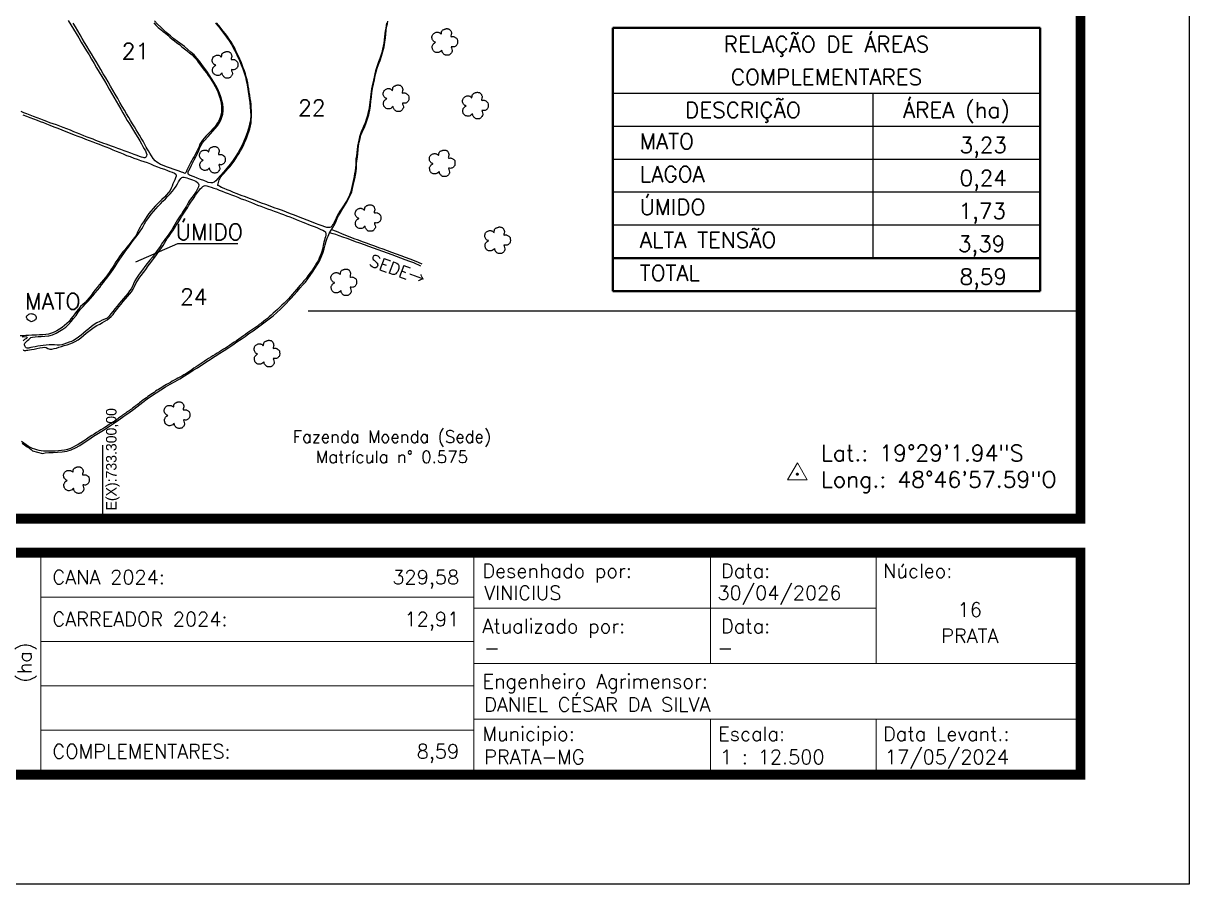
# Model space of a CAD drawing. Header units: metres. Extents: x 731436 to 734980, y 7842414 to 7847426.
# Drawn here: x 733177 to 734980, y 7842414 to 7843744 of the extents above; entities that cross this region are included whole.
import ezdxf
from ezdxf.enums import TextEntityAlignment as Align

# ---------------------------------------------------------------- set-up
doc = ezdxf.new("R2010")
doc.units = ezdxf.units.M
doc.header["$LTSCALE"] = 0.6
doc.linetypes.add('CONTINUO', pattern=[0])
doc.linetypes.add('LIN0', pattern=[0])
for name, color, linetype in [('0114001293', 1, 'Continuous'), ('0114001293020', 5, 'Continuous'), ('0114001293021', 5, 'Continuous'), ('0114001293022', 5, 'Continuous'), ('0114001293023', 5, 'Continuous'), ('0114001293024', 5, 'Continuous'), ('ESTRADA', 1, 'Continuous'), ('MALHA', 8, 'Continuous'), ('MARGEM', 5, 'Continuous'), ('MATO', 94, 'LIN0'), ('QUADRO_DE_AREAS_COMPLEMENTARES', 7, 'Continuous'), ('RESERVA', 3, 'Continuous'), ('TEXTO', 7, 'Continuous'), ('UMIDO', 1, 'Continuous')]:
    doc.layers.add(name, color=color, linetype=linetype)
doc.styles.add('Simplex', font='simplex.shx')

# ---------------------------------------------------------------- blocks, each defined once
blk = doc.blocks.new('MATO')
at = {"layer": 'MATO', "linetype": 'CONTINUO'}
blk.add_lwpolyline([(733467.1, 7843526.2), (733466.3, 7843525.5), (733465.5, 7843524.7), (733464.5, 7843524), (733463.4, 7843523.7), (733462.3, 7843523.6), (733461.3, 7843523.6), (733460.4, 7843523.8), (733459.6, 7843524.1), (733458.9, 7843524.5), (733458.3, 7843525), (733457.8, 7843525.6), (733457.3, 7843526.1), (733457, 7843526.7), (733456.8, 7843527.3), (733456.6, 7843528), (733456.5, 7843528.9), (733456.4, 7843529.8), (733456.4, 7843530.7), (733456.7, 7843531.4), (733457, 7843532), (733457.3, 7843532.5), (733457.6, 7843532.9), (733457.9, 7843533.3), (733458.3, 7843533.7), (733459, 7843534.2), (733459.7, 7843534.6), (733460.1, 7843535), (733459.9, 7843535.1), (733459.5, 7843535.3), (733458.9, 7843535.4), (733458.6, 7843535.6), (733458.2, 7843535.9), (733457.8, 7843536.3), (733457.3, 7843537), (733456.8, 7843537.7), (733456.4, 7843538.5), (733456.2, 7843539.4), (733456.1, 7843540.2), (733456.1, 7843541.1), (733456.4, 7843542.1), (733456.7, 7843543), (733457.1, 7843543.8), (733457.4, 7843544.2), (733457.8, 7843544.5), (733458.2, 7843544.8), (733458.8, 7843545.2), (733459.4, 7843545.6), (733460.1, 7843545.9), (733460.8, 7843546.1), (733461.4, 7843546.2), (733462.1, 7843546.2), (733462.7, 7843546.2), (733463.2, 7843546.1), (733463.7, 7843546), (733464.1, 7843545.8), (733464.6, 7843545.7), (733465, 7843545.4), (733465.5, 7843544.8), (733465.9, 7843544.4), (733466.4, 7843544.2), (733466.6, 7843544.8), (733466.7, 7843545.6), (733466.8, 7843546.5), (733466.9, 7843546.9), (733467, 7843547.2), (733467.1, 7843547.5), (733467.4, 7843547.9), (733467.8, 7843548.4), (733468.2, 7843548.8), (733468.6, 7843549), (733469.2, 7843549.2), (733469.7, 7843549.4), (733470.2, 7843549.6), (733470.7, 7843549.8), (733471.2, 7843550), (733471.8, 7843550.1), (733472.3, 7843550.2), (733472.9, 7843550.2), (733473.5, 7843550.1), (733474, 7843550.1), (733474.5, 7843549.9), (733475, 7843549.8), (733475.4, 7843549.5), (733475.8, 7843549.3), (733476.2, 7843549), (733476.5, 7843548.6), (733476.8, 7843548.2), (733477.1, 7843547.7), (733477.4, 7843547.1), (733477.6, 7843546.5), (733477.8, 7843546), (733477.9, 7843545.4), (733478, 7843544.7), (733477.6, 7843543.5), (733477.3, 7843542.3), (733477.2, 7843541.4), (733477.8, 7843541.2), (733478.6, 7843541.3), (733479.5, 7843541.4), (733480.2, 7843541.3), (733480.8, 7843541.2), (733481.4, 7843540.9), (733482.1, 7843540.5), (733482.7, 7843540), (733483.3, 7843539.5), (733483.7, 7843539.3), (733484, 7843538.9), (733484.3, 7843538.4), (733484.5, 7843536.9), (733484.6, 7843535.3), (733484.5, 7843533.8), (733484.3, 7843532.9), (733483.9, 7843532.3), (733483.4, 7843531.7), (733483, 7843531.2), (733482.5, 7843530.8), (733481.9, 7843530.4), (733481.2, 7843530.1), (733480.4, 7843529.9), (733479.6, 7843529.8), (733478.7, 7843530), (733478, 7843530.1), (733477.5, 7843529.9), (733477.8, 7843528.7), (733478.2, 7843527.2), (733478.6, 7843525.7), (733478.6, 7843524.9), (733478.4, 7843524.3), (733478.1, 7843523.9), (733477.8, 7843523.2), (733477.3, 7843522.7), (733476.9, 7843522.1), (733476.5, 7843521.7), (733476, 7843521.3), (733475.5, 7843521), (733474.9, 7843520.8), (733474.3, 7843520.7), (733473.6, 7843520.6), (733472.9, 7843520.6), (733472.3, 7843520.6), (733471.7, 7843520.7), (733471.2, 7843520.7), (733470.7, 7843520.9), (733470.3, 7843521.1), (733469.7, 7843521.6), (733469.1, 7843522.1), (733468.6, 7843522.7), (733468.2, 7843523.2), (733467.8, 7843523.6), (733467.5, 7843524.2), (733467.4, 7843525), (733467.3, 7843525.7), (733467.2, 7843526.4)], dxfattribs=at)

msp = doc.modelspace()

# ---------------------------------------------------------------- linework, layer by layer
at = {"layer": '0114001293'}
for points in [[(733474.1, 7843744.4), (733478.4, 7843739.4), (733486.9, 7843728.5), (733491.2, 7843723), (733495.1, 7843717.4), (733498.7, 7843711.5), (733502, 7843705.5), (733505.2, 7843699.4), (733508.2, 7843693.2), (733511.1, 7843686.8), (733513.7, 7843680.3), (733516.1, 7843673.9), (733518.4, 7843667.7), (733520.1, 7843661.4), (733521.5, 7843655.2), (733523, 7843649), (733524.1, 7843642.4), (733526, 7843628.7), (733526.9, 7843621.9), (733527.5, 7843615.2), (733528.1, 7843608.4), (733528.4, 7843601.7), (733527.9, 7843595.1), (733526.7, 7843588.4), (733525, 7843581.6), (733522.9, 7843575), (733520.5, 7843568.4), (733517.9, 7843562), (733515.1, 7843556.1), (733512.3, 7843550.4), (733509.1, 7843544.8), (733505.4, 7843538.7), (733501.3, 7843532.7), (733496.7, 7843526.5), (733491.6, 7843520.4), (733486.6, 7843514.5), (733481.8, 7843509.2), (733477.7, 7843504.4), (733474.4, 7843500.9), (733471.7, 7843498.8), (733469.4, 7843497.9), (733467.9, 7843497.9), (733466.6, 7843497.7), (733462.7, 7843498.4), (733460.6, 7843499.3), (733455.9, 7843501.1), (733450.6, 7843503.1), (733445.4, 7843505.1), (733441.1, 7843506.8), (733433.9, 7843509.4), (733432.4, 7843510.7), (733431.7, 7843511.8), (733431.5, 7843513.1), (733431.8, 7843514.6), (733432.9, 7843516.7), (733435.5, 7843521.4), (733437, 7843524.8), (733439, 7843528.9), (733441.1, 7843533.3), (733443.6, 7843537.9), (733446.2, 7843542.9), (733448.3, 7843547.8), (733450, 7843552.1), (733451.8, 7843555.9), (733453.8, 7843559.4), (733456.2, 7843562.6), (733462.7, 7843569.6), (733470.1, 7843577.5), (733473.6, 7843581.6), (733477, 7843585.8), (733479.7, 7843590.1), (733482.1, 7843594.6), (733484, 7843599.2), (733485.4, 7843604), (733485.9, 7843609.1), (733485.8, 7843614.4), (733485.1, 7843619.6), (733483.8, 7843625.1), (733482.2, 7843630.8), (733480.2, 7843636.5), (733477.7, 7843642.3), (733474.7, 7843648), (733471.5, 7843653.5), (733468, 7843659.1), (733464.4, 7843664.7), (733460.6, 7843670.3), (733452.7, 7843680.7), (733449.1, 7843685.7), (733445.2, 7843690.7), (733440.8, 7843695.5), (733436, 7843699.9), (733431, 7843704.1), (733425.9, 7843708.3), (733415.2, 7843716.5), (733409.6, 7843720.6), (733404.4, 7843724.8), (733399.1, 7843729.2), (733394.1, 7843733.8), (733389.2, 7843738.5), (733384.5, 7843743.2), (733379.8, 7843748.1)], [(733174.8, 7843095.3), (733178.8, 7843092.5), (733182.8, 7843089.6), (733186.2, 7843087.3), (733189.1, 7843085.3), (733191, 7843083.5), (733206.3, 7843079.4), (733210.8, 7843080.1), (733216.3, 7843080.5), (733222.8, 7843080.7), (733229.8, 7843081), (733237, 7843081.7), (733244, 7843082.9), (733250.8, 7843085.1), (733257.4, 7843088), (733264.1, 7843091.7), (733270.9, 7843096.2), (733278.2, 7843100.8), (733285.4, 7843105.8), (733292.9, 7843110.7), (733300.6, 7843115.5), (733308.3, 7843120.5), (733316.4, 7843125.6), (733324.4, 7843131.1), (733332.2, 7843136.7), (733340.2, 7843142.3), (733347.5, 7843147.9), (733361.5, 7843158.5), (733368.2, 7843163.5), (733375, 7843168.4), (733382.1, 7843173), (733389.2, 7843177.8), (733396.5, 7843182.3), (733403.8, 7843186.5), (733411.4, 7843190.5), (733418.9, 7843194.7), (733426.1, 7843199.1), (733432.9, 7843203.6), (733439.6, 7843207.9), (733446.1, 7843211.9), (733452.6, 7843216.2), (733473.3, 7843229.7), (733480.5, 7843234.1), (733487.5, 7843238.5), (733494.4, 7843242.9), (733500.8, 7843247.3), (733507.1, 7843251.6), (733513.4, 7843256), (733519.6, 7843260.3), (733525.7, 7843264.8), (733532, 7843269.1), (733538.3, 7843273.5), (733544.5, 7843278), (733550.7, 7843282.6), (733556.8, 7843287.5), (733563, 7843292.3), (733568.9, 7843297.3), (733574.5, 7843302.5), (733580, 7843307.9), (733590.7, 7843318.9), (733595.6, 7843324.4), (733600.2, 7843329.8), (733604.6, 7843334.9), (733609, 7843339.8), (733612.9, 7843344.3), (733616.7, 7843349.1), (733620.4, 7843354.3), (733624.2, 7843359.8), (733627.8, 7843365.3), (733631.3, 7843371), (733634.7, 7843376.7), (733637.5, 7843382.9), (733640, 7843389.1), (733642.1, 7843395.5), (733643.5, 7843401.9), (733644.9, 7843407.5), (733646.4, 7843411.9), (733648.3, 7843415.3), (733650.1, 7843420.5), (733657.8, 7843433), (733660.3, 7843438.2), (733662.1, 7843442.4), (733664.2, 7843446.5), (733666.6, 7843450.8), (733669.1, 7843455.3), (733671.9, 7843459.8), (733677.6, 7843469), (733680.2, 7843473.9), (733682.7, 7843479), (733684.7, 7843484), (733686, 7843488.9), (733687, 7843493.6), (733689.2, 7843504), (733690.6, 7843509.7), (733691.6, 7843515.4), (733692.1, 7843521.1), (733692.2, 7843526.6), (733692.7, 7843531.9), (733693.5, 7843537.4), (733694.1, 7843543.1), (733694.6, 7843548.9), (733695.2, 7843554.7), (733696.2, 7843560.6), (733697.5, 7843566.2), (733698.9, 7843571.5), (733700.5, 7843576.1), (733702.6, 7843580.3), (733704.7, 7843585), (733706.9, 7843590.4), (733709, 7843596.5), (733710.8, 7843603.1), (733712.4, 7843609.9), (733713.7, 7843617), (733714.4, 7843623.8), (733715, 7843630.5), (733715.9, 7843637), (733716.9, 7843643.6), (733718.4, 7843650.2), (733719.8, 7843656.9), (733721.1, 7843663.5), (733722.4, 7843669.3), (733723.9, 7843674.8), (733725.9, 7843680.5), (733728.4, 7843686.8), (733730.8, 7843693.7), (733732.9, 7843701), (733734.6, 7843708.2), (733735.8, 7843715), (733736.8, 7843721.5), (733737.5, 7843727.6), (733737.9, 7843733.1), (733738.6, 7843738.5), (733739.7, 7843743.4), (733740.3, 7843747.6)]]:
    msp.add_lwpolyline(points, dxfattribs=at)
at = {"layer": '0114001293020', "elevation": 663.2}
msp.add_lwpolyline([(733246.3, 7843748.9), (733250.4, 7843742.2), (733254.5, 7843735.4), (733258.5, 7843728.6), (733262.4, 7843721.8), (733266.5, 7843715.2), (733270.4, 7843708.6), (733274.4, 7843702), (733278.4, 7843695.5), (733282.2, 7843688.8), (733286.2, 7843682.1), (733290.2, 7843675.3), (733294.3, 7843668.6), (733298.2, 7843662), (733302.1, 7843655.4), (733305.8, 7843649), (733309.5, 7843642.6), (733313.1, 7843636.2), (733316.9, 7843630), (733320.5, 7843623.9), (733324, 7843617.8), (733327.5, 7843611.7), (733330.8, 7843605.7), (733334.1, 7843599.9), (733337.6, 7843594.3), (733340.9, 7843588.8), (733344, 7843583.6), (733347.1, 7843578.6), (733350.4, 7843573.4), (733353.8, 7843567.9), (733357, 7843562.5), (733359.7, 7843557.8), (733361.8, 7843553.9), (733363.7, 7843550.4), (733365.6, 7843547), (733366.9, 7843543.9), (733367.6, 7843541.3), (733367.5, 7843539.4), (733366.7, 7843537.9), (733365.7, 7843537), (733364.6, 7843536.5), (733363.6, 7843536.5), (733361.9, 7843536.9), (733359.8, 7843537.5), (733356.6, 7843538.5), (733352.7, 7843540), (733348, 7843541.6), (733342.8, 7843543.5), (733337.6, 7843545.4), (733332.6, 7843547.4), (733327.7, 7843549.3), (733322.8, 7843551), (733318, 7843552.7), (733313.4, 7843554.4), (733309, 7843556), (733305.1, 7843557.4), (733301.5, 7843558.7), (733297.4, 7843560.1), (733293.3, 7843561.8), (733289, 7843563.4), (733284.6, 7843565.1), (733280.1, 7843566.7), (733275.4, 7843568.4), (733270.5, 7843570.4), (733265.6, 7843572.3), (733260.4, 7843574.5), (733255, 7843576.7), (733249.6, 7843578.9), (733244, 7843581.1), (733238.6, 7843583.3), (733233.2, 7843585.3), (733228, 7843587.2), (733223, 7843588.9), (733218, 7843590.7), (733213.4, 7843592.5), (733208.9, 7843594.2), (733203.8, 7843596.3), (733198.2, 7843598.4), (733192.6, 7843600.4), (733187.3, 7843602.4), (733182.5, 7843604.4), (733177.8, 7843606.2), (733173.4, 7843608)], dxfattribs=at)
at = {"layer": '0114001293021', "elevation": 660.5}
msp.add_lwpolyline([(733378.4, 7843745.3), (733381.7, 7843741.6), (733385.4, 7843738.1), (733389.2, 7843734.8), (733392.9, 7843731.8), (733396.8, 7843728.9), (733400.3, 7843726), (733403.5, 7843723), (733407, 7843720.1), (733410.5, 7843717.2), (733414.2, 7843714.2), (733418.2, 7843711.4), (733422.1, 7843708.2), (733426.1, 7843705.1), (733430.1, 7843702), (733434, 7843698.8), (733437.7, 7843695.6), (733441.1, 7843692.1), (733444.4, 7843688.4), (733447.4, 7843684.4), (733450.4, 7843680.3), (733453.6, 7843676), (733456.7, 7843671.8), (733459.8, 7843667.8), (733462.7, 7843663.6), (733465.6, 7843659.4), (733468.4, 7843655.2), (733470.9, 7843651.1), (733473.3, 7843646.9), (733475.5, 7843642.6), (733477.5, 7843638.3), (733479.3, 7843633.8), (733480.7, 7843629.4), (733481.9, 7843625.1), (733482.7, 7843620.8), (733483.3, 7843616.4), (733483.4, 7843612.3), (733483.4, 7843608.1), (733482.8, 7843604.1), (733481.8, 7843600.1), (733480.4, 7843596.3), (733478.5, 7843592.5), (733476.2, 7843588.7), (733473.3, 7843585), (733470.1, 7843581.3), (733466.7, 7843577.6), (733463.1, 7843574), (733459.6, 7843570.2), (733456.6, 7843566.8), (733453.8, 7843563.8), (733451.6, 7843560.7), (733449.8, 7843557.5), (733448.6, 7843553.9), (733446.8, 7843549.8), (733444.8, 7843545.8), (733442.8, 7843541.9), (733440.8, 7843538.3), (733439, 7843535.1), (733437.5, 7843532.3), (733436, 7843529.5), (733434.4, 7843526.4), (733432.8, 7843523.4), (733431.1, 7843520.2), (733429.6, 7843517.1), (733429, 7843515.5), (733428.4, 7843514.4), (733426.8, 7843512.4), (733425.6, 7843512.8), (733424.8, 7843513.2), (733423.6, 7843513.6), (733421.5, 7843514.4), (733417.8, 7843515.7), (733413.2, 7843517.2), (733408.6, 7843518.7), (733404.3, 7843520.2), (733400, 7843521.7), (733395.8, 7843523.3), (733392, 7843524.8), (733388.8, 7843526.2), (733386, 7843527.9), (733383.5, 7843529.6), (733380.9, 7843531.9), (733377.8, 7843535.3), (733375, 7843539.3), (733372.4, 7843543.4), (733370.2, 7843547.2), (733368.5, 7843550.4), (733367, 7843553.1), (733364.8, 7843557.1), (733362, 7843562.1), (733359.2, 7843566.9), (733356.5, 7843571.5), (733353.9, 7843575.7), (733351.4, 7843579.7), (733348.6, 7843584.2), (733345.7, 7843588.9), (733342.7, 7843593.9), (733339.8, 7843598.9), (733336.6, 7843604.2), (733333.3, 7843609.9), (733329.7, 7843615.8), (733326.2, 7843622), (733322.7, 7843628.3), (733319, 7843634.6), (733315.4, 7843640.9), (733311.7, 7843647.3), (733308, 7843653.7), (733304.2, 7843660.1), (733300.5, 7843666.5), (733296.8, 7843672.9), (733293, 7843679.1), (733289.2, 7843685.2), (733285.6, 7843691.2), (733282.1, 7843697.1), (733278.6, 7843703.1), (733275.1, 7843708.9), (733271.5, 7843714.8), (733268, 7843720.8), (733264.5, 7843726.8), (733260.9, 7843732.8), (733257.3, 7843738.8), (733253.7, 7843744.7)], dxfattribs=at)
at = {"layer": '0114001293022', "elevation": 645.4}
msp.add_lwpolyline([(733738.6, 7843745.1), (733738, 7843741.2), (733737.2, 7843737), (733736.5, 7843732.6), (733735.9, 7843728), (733735.3, 7843723.3), (733734.8, 7843718.6), (733734.1, 7843713.9), (733733.3, 7843709.2), (733732.3, 7843704.5), (733731, 7843699.5), (733729.5, 7843694.7), (733727.9, 7843689.8), (733726.1, 7843685), (733724.4, 7843680.3), (733722.8, 7843675.7), (733721.4, 7843671), (733720.1, 7843666.3), (733719.2, 7843661.3), (733718.2, 7843656.6), (733717.1, 7843652.2), (733716.2, 7843647.9), (733715.4, 7843643.3), (733714.7, 7843639), (733714.1, 7843634.8), (733713.5, 7843630.4), (733713.1, 7843626.2), (733712.6, 7843622.2), (733712.1, 7843618.1), (733711.5, 7843613.9), (733710.7, 7843609.5), (733709.6, 7843604.8), (733708.5, 7843600.1), (733707.1, 7843595.4), (733705.4, 7843590.6), (733703.5, 7843586.2), (733701.6, 7843582.1), (733699.7, 7843578.1), (733698.1, 7843573.6), (733696.7, 7843568.7), (733695.5, 7843563.9), (733694.4, 7843559), (733693.6, 7843554.2), (733692.9, 7843549.4), (733692.4, 7843544.4), (733691.8, 7843539.6), (733691.1, 7843534.8), (733690.8, 7843530), (733690.7, 7843525.3), (733690.5, 7843520.7), (733689.8, 7843516.2), (733689.1, 7843511.9), (733688.3, 7843507.4), (733687.3, 7843502.9), (733686.2, 7843498.2), (733685.3, 7843493.5), (733684.3, 7843488.8), (733683.2, 7843484.2), (733681.6, 7843480.1), (733679.9, 7843476.2), (733678.2, 7843472.6), (733676.3, 7843469.4), (733674.6, 7843466.5), (733672.8, 7843463.8), (733671, 7843460.8), (733668.8, 7843457.6), (733666.4, 7843454), (733664.1, 7843450.3), (733662.1, 7843446.7), (733660.3, 7843443.2), (733658.9, 7843439.9), (733657.5, 7843437), (733656.2, 7843434.2), (733655, 7843432.7), (733654, 7843430.8), (733652.5, 7843429.4), (733650.6, 7843428.5), (733648.6, 7843428.4), (733646.2, 7843428.8), (733643, 7843429.7), (733639, 7843431), (733634.3, 7843432.8), (733628.8, 7843434.9), (733622.2, 7843437.4), (733615.5, 7843440), (733608.9, 7843442.5), (733602.4, 7843445), (733596.1, 7843447.5), (733589.9, 7843450), (733583.7, 7843452.4), (733577.5, 7843454.7), (733571.2, 7843457), (733564.8, 7843459.1), (733558.4, 7843461.5), (733551.8, 7843464.1), (733545.2, 7843466.5), (733539, 7843468.9), (733532.8, 7843471.2), (733526.6, 7843473.6), (733520.2, 7843475.9), (733513.8, 7843478.2), (733507.7, 7843480.7), (733501.9, 7843483), (733496.7, 7843485.1), (733491.8, 7843487), (733487.3, 7843488.8), (733483.4, 7843490.4), (733480.8, 7843491.8), (733479.1, 7843492.9), (733477.7, 7843493.8), (733477.4, 7843494.8), (733478, 7843496.1), (733478.5, 7843498), (733478.9, 7843500.1), (733479.7, 7843502.2), (733480.5, 7843504.1), (733481.4, 7843505.7), (733482.5, 7843507.3), (733484.3, 7843509.4), (733486.8, 7843512.2), (733489.8, 7843515.5), (733493.1, 7843519.2), (733496.4, 7843523.1), (733499.6, 7843527.2), (733502.6, 7843531.1), (733505.2, 7843535.1), (733507.7, 7843539.2), (733510.4, 7843543.3), (733512.8, 7843547.4), (733515, 7843551.5), (733517.1, 7843555.6), (733518.9, 7843559.7), (733520.7, 7843563.8), (733522.4, 7843568), (733523.9, 7843572.3), (733525.4, 7843576.7), (733526.8, 7843581.3), (733528, 7843586), (733529.1, 7843590.6), (733529.3, 7843595.3), (733529.6, 7843599.9), (733529.7, 7843604.5), (733529.5, 7843609.1), (733529.3, 7843613.9), (733529, 7843618.6), (733528.4, 7843623.5), (733527.7, 7843628.3), (733526.9, 7843633.2), (733526.2, 7843638), (733525.5, 7843642.9), (733524.7, 7843647.6), (733523.8, 7843652.3), (733522.8, 7843657), (733521.5, 7843661.7), (733520.2, 7843666.5), (733518.6, 7843671.1), (733516.9, 7843675.7), (733515.2, 7843680.2), (733513.4, 7843684.7), (733511.6, 7843689), (733509.6, 7843693.4), (733507.4, 7843697.8), (733505.3, 7843702), (733503.1, 7843706.9), (733500.7, 7843711.3), (733498.1, 7843715.5), (733495.3, 7843719.7), (733492.3, 7843723.9), (733489.2, 7843728), (733486, 7843732.2), (733482.6, 7843736.5), (733479.2, 7843740.8), (733475.5, 7843745.1)], dxfattribs=at)
at = {"layer": '0114001293023', "elevation": 676}
msp.add_lwpolyline([(733176.1, 7843603.1), (733181.6, 7843601), (733187.1, 7843598.8), (733192.6, 7843596.6), (733198, 7843594.5), (733203.1, 7843592.6), (733207.8, 7843590.9), (733212.5, 7843589.1), (733217.9, 7843586.9), (733223.9, 7843584.5), (733230.1, 7843582.1), (733236.4, 7843579.6), (733242.7, 7843577), (733249, 7843574.6), (733255.2, 7843572.1), (733261.2, 7843569.9), (733267.1, 7843567.6), (733272.8, 7843565.3), (733278.4, 7843563.2), (733284.1, 7843561.1), (733289.3, 7843559.1), (733294, 7843557.4), (733298.7, 7843555.5), (733304.3, 7843553.3), (733310.1, 7843551.1), (733315.4, 7843548.9), (733320.6, 7843546.8), (733325.9, 7843544.6), (733331.3, 7843542.4), (733336.6, 7843540.2), (733342, 7843538.2), (733347.5, 7843536.1), (733353, 7843534.3), (733358, 7843532.5), (733363.1, 7843530.8), (733368.1, 7843529.1), (733373.4, 7843527), (733378.8, 7843524.7), (733384.2, 7843522.6), (733389.6, 7843520.5), (733395, 7843518.6), (733399.5, 7843516.8), (733403.4, 7843515.4), (733407.2, 7843514), (733410.4, 7843512.7), (733412.5, 7843511.3), (733413.3, 7843509.5), (733413.2, 7843507.8), (733412.2, 7843505.2), (733410.9, 7843502.3), (733409.6, 7843499.2), (733408.2, 7843496), (733406.8, 7843492.8), (733405.4, 7843489.5), (733403.7, 7843486.1), (733401.5, 7843482.7), (733398.4, 7843479.2), (733394.9, 7843475.6), (733391.2, 7843472), (733387.5, 7843468.5), (733383.9, 7843464.9), (733380.6, 7843461.4), (733377.4, 7843457.8), (733374.1, 7843454.1), (733370.9, 7843450.1), (733368, 7843445.8), (733365.3, 7843441.5), (733362.6, 7843437.3), (733359.8, 7843433.3), (733357.4, 7843429.4), (733355.2, 7843425.4), (733353.3, 7843421.4), (733351.6, 7843417.5), (733349.2, 7843413.6), (733346.4, 7843409.9), (733343.2, 7843406), (733340, 7843402), (733336.8, 7843398), (733333.8, 7843394.3), (733330.8, 7843390.9), (733328.1, 7843387.4), (733325.3, 7843383.7), (733322.7, 7843379.7), (733320, 7843375.5), (733317.4, 7843371.1), (733314.9, 7843367), (733312.3, 7843363), (733309.6, 7843359), (733306.9, 7843355.2), (733304, 7843351.5), (733300.9, 7843347.8), (733297.6, 7843344), (733294.3, 7843340), (733290.9, 7843335.9), (733287.6, 7843331.7), (733284.5, 7843327.6), (733281.6, 7843323.7), (733278.5, 7843320), (733275.3, 7843316.4), (733272.2, 7843312.9), (733268.9, 7843309.6), (733265.4, 7843306.3), (733262.1, 7843302.5), (733259.3, 7843298.8), (733256.4, 7843295), (733253.4, 7843291), (733250.5, 7843287.2), (733247.6, 7843283.5), (733244, 7843280.1), (733240.5, 7843277), (733236.8, 7843274), (733233, 7843271.4), (733228.6, 7843269), (733224.4, 7843266.7), (733220.2, 7843265), (733215.7, 7843263.7), (733211.6, 7843263.1), (733206.9, 7843262.8), (733202, 7843262.5), (733197.2, 7843262.4), (733190, 7843262.2), (733184.9, 7843261.6), (733180.9, 7843261.5), (733177.6, 7843261.2), (733172, 7843261.2)], dxfattribs=at)
at = {"layer": '0114001293024', "elevation": 649.7}
for points in [[(733176.5, 7843239.8), (733177.1, 7843239), (733177.9, 7843238.4), (733178.9, 7843238.2), (733179.7, 7843238.2), (733180.6, 7843238.4), (733182.2, 7843238.8), (733182.9, 7843239.1), (733183.9, 7843239.2), (733186.6, 7843239.5), (733189.7, 7843240), (733193.5, 7843240.6), (733197.8, 7843241.5), (733202.2, 7843242.4), (733206.3, 7843243.1), (733209.6, 7843243.4), (733212.3, 7843242.9), (733214.8, 7843241.8), (733217.6, 7843240.7), (733221.1, 7843240.6), (733224.5, 7843241.3), (733228, 7843242.3), (733231.8, 7843243.6), (733235.7, 7843244.8), (733239.9, 7843246), (733244.6, 7843247.4), (733248.9, 7843248.9), (733253, 7843250.5), (733257, 7843252.3), (733261.4, 7843254.8), (733265.9, 7843258), (733270.1, 7843261.6), (733274.1, 7843265.1), (733278.1, 7843268.4), (733282.2, 7843271.5), (733286.3, 7843274.3), (733290.6, 7843277), (733294.9, 7843279.3), (733299.1, 7843281.6), (733303, 7843283.7), (733306.5, 7843285.8), (733309.8, 7843288.2), (733312.7, 7843290.9), (733315.5, 7843294.1), (733318.3, 7843298), (733321.2, 7843301.9), (733324.5, 7843306), (733328, 7843310.1), (733331.4, 7843314.1), (733334.7, 7843318.1), (733338, 7843322), (733341.2, 7843325.7), (733343.9, 7843329.3), (733346.5, 7843333.1), (733348.7, 7843337.3), (733350.9, 7843341.8), (733353.2, 7843346.2), (733356.1, 7843350.4), (733359.1, 7843354.4), (733362.5, 7843358.9), (733366.2, 7843363.8), (733370.1, 7843369.3), (733374.1, 7843374.7), (733378, 7843380), (733381.7, 7843384.9), (733385, 7843389.6), (733388, 7843393.7), (733390.7, 7843397.3), (733393.1, 7843401), (733395, 7843404.4), (733397, 7843408.1), (733399.4, 7843411.7), (733402.1, 7843415.4), (733405.1, 7843419.2), (733407.9, 7843423.4), (733410.5, 7843427.7), (733413.3, 7843432.1), (733416.1, 7843436.6), (733419.1, 7843441.4), (733422.1, 7843446.1), (733425.2, 7843450.8), (733428.2, 7843455.3), (733430.5, 7843459.3), (733432.7, 7843463), (733434.9, 7843466.5), (733436.9, 7843469.5), (733438.8, 7843472.2), (733441, 7843475.1), (733443.3, 7843478.6), (733445.7, 7843482.1), (733448.2, 7843485.4), (733450.5, 7843488.2), (733452.6, 7843490.5), (733454.4, 7843492.3), (733456.4, 7843493.2), (733458.2, 7843493.5), (733460.7, 7843492.9), (733463.6, 7843492.1), (733467.1, 7843490.9), (733471.2, 7843489.6), (733475.3, 7843488.2), (733479.6, 7843486.5), (733484.1, 7843484.7), (733488.9, 7843482.9), (733493.7, 7843481.1), (733498.5, 7843479.4), (733503.3, 7843477.5), (733508.4, 7843475.3), (733513.8, 7843473.2), (733519.1, 7843471.2), (733524.4, 7843469.3), (733529.4, 7843467.3), (733534.2, 7843465.4), (733539.1, 7843463.4), (733544.1, 7843461.6), (733549.2, 7843459.7), (733554.3, 7843457.7), (733559.4, 7843455.8), (733564.5, 7843453.9), (733569.5, 7843452.1), (733574.4, 7843450.3), (733579.3, 7843448.5), (733584, 7843446.8), (733588.8, 7843445), (733593.8, 7843443), (733598.8, 7843441.1), (733603.9, 7843439), (733608.8, 7843437), (733613.2, 7843435.2), (733617.7, 7843433.3), (733621.9, 7843431.7), (733626.3, 7843430.1), (733630.4, 7843428.5), (733633.9, 7843427.1), (733637, 7843425.8), (733639.8, 7843424.5), (733642.7, 7843423.1), (733643.9, 7843422), (733644.1, 7843421.4), (733644.6, 7843419.1), (733644.5, 7843416.6), (733643.9, 7843414), (733643.2, 7843411.4), (733642.5, 7843408.9), (733641.7, 7843406.1), (733641, 7843403.4), (733640.4, 7843400.7), (733639.8, 7843397.9), (733639.2, 7843394.9), (733638.5, 7843391.7), (733637.4, 7843388.2), (733636, 7843384.7), (733634.3, 7843381), (733632.5, 7843377.2), (733630.3, 7843373.5), (733628, 7843369.7), (733625.4, 7843365.7), (733622.7, 7843361.7), (733619.8, 7843357.8), (733616.9, 7843353.8), (733613.9, 7843349.9), (733610.8, 7843346.2), (733607.9, 7843342.6), (733605, 7843339.4), (733602, 7843336.1), (733599.1, 7843332.7), (733596.1, 7843329.1), (733593, 7843325.5), (733589.9, 7843321.9), (733586.7, 7843318.4), (733583.5, 7843315.1), (733580.1, 7843311.7), (733576.6, 7843308.3), (733573.1, 7843305.1), (733569.6, 7843302.1), (733566.1, 7843299), (733562.9, 7843296.1), (733560, 7843293.3), (733557.2, 7843290.6), (733554.4, 7843288.1), (733551.3, 7843285.7), (733548.2, 7843283.4), (733544.9, 7843280.9), (733541.7, 7843278.5), (733538.7, 7843276.3), (733535.6, 7843274.1), (733532.7, 7843272), (733529.7, 7843270.1), (733526.6, 7843268), (733523.6, 7843265.8), (733520.5, 7843263.4), (733517.1, 7843261), (733513.6, 7843258.5), (733509.9, 7843256), (733506.3, 7843253.5), (733502.6, 7843251.1), (733499.1, 7843248.6), (733495.8, 7843246.3), (733492.6, 7843244.2), (733489.5, 7843242.3), (733486.4, 7843240.3), (733483.2, 7843238.3), (733480.1, 7843236.2), (733476.8, 7843234.1), (733473.5, 7843232.1), (733470.1, 7843230.2), (733466.7, 7843228.3), (733463.3, 7843226.2), (733459.8, 7843224), (733456.5, 7843221.6), (733453.4, 7843219.5), (733450.3, 7843217.4), (733447.1, 7843215.3), (733443.9, 7843213.3), (733440.7, 7843211.1), (733437.4, 7843208.8), (733434.2, 7843206.7), (733431, 7843204.5), (733427.9, 7843202.5), (733424.8, 7843200.6), (733421.8, 7843198.8), (733418.9, 7843197.2), (733415.9, 7843195.7), (733413, 7843194.1), (733410.1, 7843192.5), (733407.1, 7843190.8), (733404.2, 7843189.1), (733401.3, 7843187.6), (733398.4, 7843185.9), (733395.8, 7843184.3), (733393.3, 7843182.7), (733390.9, 7843181.3), (733388.4, 7843179.8), (733386, 7843178.4), (733383.7, 7843176.9), (733381.4, 7843175.4), (733379, 7843173.6), (733376.6, 7843172), (733374.2, 7843170.3), (733371.9, 7843168.7), (733369.4, 7843167.2), (733367.1, 7843165.5), (733364.8, 7843163.8), (733362.4, 7843162.1), (733360.3, 7843160.4), (733358.4, 7843158.9), (733356.6, 7843157.4), (733354.7, 7843155.9), (733352.8, 7843154.5), (733351, 7843153.2), (733349.2, 7843151.8), (733347.4, 7843150.4), (733345.7, 7843149.1), (733344, 7843147.8), (733342.2, 7843146.5), (733340.6, 7843145.4), (733339.2, 7843144.4), (733338, 7843143.6), (733336.6, 7843142.6), (733335.1, 7843141.5), (733333.6, 7843140.4), (733332, 7843139.3), (733330.4, 7843138.2), (733328.8, 7843137), (733327.2, 7843135.9), (733325.6, 7843134.7), (733324, 7843133.6), (733322.5, 7843132.5), (733321.1, 7843131.4), (733319.8, 7843130.5), (733318.5, 7843129.5), (733317.3, 7843128.8), (733316.2, 7843128), (733314.9, 7843127.2), (733313.7, 7843126.5), (733312.6, 7843125.7), (733311.1, 7843124.8), (733309.5, 7843123.8), (733307.6, 7843122.5), (733305.3, 7843121), (733302.8, 7843119.3), (733300, 7843117.5), (733296.9, 7843115.6), (733293.5, 7843113.6), (733290.1, 7843111.6), (733286.4, 7843109.3), (733282.6, 7843107), (733278.6, 7843104.3), (733274.4, 7843101.4), (733270, 7843098.5), (733265.8, 7843095.7), (733261.7, 7843093.1), (733257.7, 7843090.8), (733253.8, 7843088.8), (733249.8, 7843087), (733245.3, 7843085.5), (733240.5, 7843084.3), (733235.6, 7843083.6), (733231, 7843083.1), (733226.1, 7843082.9), (733221.3, 7843082.7), (733216.6, 7843082.6), (733212.1, 7843082.7), (733208.1, 7843082.9), (733204.5, 7843083.2), (733201.3, 7843083.9), (733197.9, 7843084.8), (733194.5, 7843085.8), (733191.2, 7843087), (733187.9, 7843088.3), (733184.7, 7843090.2), (733181.3, 7843092.6), (733177.8, 7843095.2), (733174.2, 7843097.8)], [(733175.1, 7843259.8), (733178.5, 7843259.9), (733181.7, 7843259.6), (733182.7, 7843258.4), (733182.4, 7843257.7), (733181.6, 7843257.1), (733180.8, 7843256.6), (733179.8, 7843256.1), (733178.8, 7843255.6), (733178.1, 7843254.9), (733177.2, 7843254), (733176.4, 7843253)]]:
    msp.add_lwpolyline(points, dxfattribs=at)
at = {"layer": 'ESTRADA'}
for points, elevation in [([(733653.3, 7843425.8), (733660.7, 7843423.1), (733664.2, 7843421.3), (733668.9, 7843419.2), (733675, 7843416.8), (733681.5, 7843414.3), (733687.9, 7843411.7), (733694.4, 7843409.4), (733700.7, 7843407.2), (733707.1, 7843404.9), (733713.4, 7843402.5), (733719.7, 7843400.2), (733726.1, 7843397.8), (733732.6, 7843395.5), (733739.3, 7843393), (733746.2, 7843390.6), (733753.2, 7843388.1), (733760.3, 7843385.4), (733767.4, 7843382.7), (733774.4, 7843380.2), (733781, 7843377.7), (733787.3, 7843375.1), (733792.9, 7843372.5)], 634.9), ([(733791.4, 7843369.1), (733780.7, 7843373.9), (733774.2, 7843376.3), (733767.4, 7843378.6), (733760.6, 7843381.1), (733753.8, 7843383.6), (733746.9, 7843386.2), (733739.8, 7843388.9), (733732.7, 7843391.6), (733725.6, 7843394.3), (733718.3, 7843396.7), (733711.2, 7843399.3), (733704.2, 7843401.8), (733697.3, 7843404.2), (733690.6, 7843406.6), (733684, 7843409), (733677.5, 7843411.4), (733671.1, 7843413.7), (733665, 7843415.9), (733659.9, 7843417.7), (733655.7, 7843418.7), (733650.1, 7843420.5)], 633.3)]:
    msp.add_lwpolyline(points, dxfattribs=dict(at, elevation=elevation))
at = {"layer": 'MALHA'}
for points in [[(733617.1, 7843300), (734811.5, 7843300)], [(733300, 7842978.3), (733300, 7843092)]]:
    msp.add_lwpolyline(points, dxfattribs=at)
at = {"layer": 'MARGEM', "color": 174, "linetype": 'LIN0', "flags": 128}
msp.add_lwpolyline([(734980.2, 7842414), (734980.2, 7847425.9), (731436.5, 7847425.9), (731436.5, 7842414)], close=True, dxfattribs=at)
at = {"layer": 'MARGEM', "color": 174, "linetype": 'LIN0', "const_width": 15.3, "flags": 128}
for points in [[(734811.5, 7842978.3), (734811.5, 7847257.1), (731605.2, 7847257.1), (731605.2, 7842978.3)], [(731605.2, 7842925.8), (734811.5, 7842925.8), (734811.5, 7842582.7), (731605.2, 7842582.7)]]:
    msp.add_lwpolyline(points, close=True, dxfattribs=at)
at = {"layer": 'MARGEM', "color": 174, "linetype": 'LIN0', "const_width": 1.7, "flags": 128}
for points in [[(733203.9, 7842925.8), (733203.9, 7842587)], [(733873.3, 7842925.8), (733873.3, 7842587)], [(734239.4, 7842754.3), (734239.4, 7842925.8)], [(734495.4, 7842754.3), (734495.4, 7842925.8)], [(733203.9, 7842857.2), (733873.3, 7842857.2)], [(733873.3, 7842840.1), (734495.4, 7842840.1)], [(733203.9, 7842788.6), (733873.3, 7842788.6)], [(733873.3, 7842754.3), (734811.7, 7842754.3)], [(733203.9, 7842720), (733873.3, 7842720)], [(733873.3, 7842668.5), (734811.6, 7842668.5)], [(734239.4, 7842668.5), (734239.4, 7842583.5)], [(734495.4, 7842668.5), (734495.4, 7842583.5)], [(733203.9, 7842651.4), (733873.3, 7842651.4)]]:
    msp.add_lwpolyline(points, dxfattribs=at)
at = {"layer": 'MATO', "elevation": 656.2}
msp.add_lwpolyline([(733189.9, 7843295.4), (733191.3, 7843295), (733192.5, 7843294.8), (733193.8, 7843294.3), (733194.8, 7843293.7), (733195.8, 7843292.7), (733196.4, 7843291.4), (733196.5, 7843289.8), (733196.5, 7843288.3), (733196, 7843287), (733195.4, 7843285.8), (733194.3, 7843285.1), (733193.2, 7843284.3), (733191.7, 7843283.6), (733190.4, 7843283.1), (733189, 7843282.7), (733188.3, 7843283.2), (733187.5, 7843283.8), (733186.5, 7843284.1), (733185.3, 7843284.8), (733184, 7843286.1), (733182.8, 7843287.2), (733182, 7843288.3), (733181.6, 7843289.7), (733181.6, 7843290.8), (733182.1, 7843291.9), (733183.1, 7843292.8), (733184.3, 7843293.6), (733185.6, 7843294.4), (733187.1, 7843295), (733188.6, 7843295.5)], close=True, dxfattribs=at)
at = {"layer": 'QUADRO_DE_AREAS_COMPLEMENTARES', "color": 174, "linetype": 'ByBlock', "lineweight": 40}
for p, q in [((734088.5, 7843584.9), (734088.5, 7843737.6)), ((734088.5, 7843737.6), (734748.9, 7843737.6)), ((734748.9, 7843584.9), (734748.9, 7843737.6)), ((734088.5, 7843584.9), (734088.5, 7843381.3)), ((734748.9, 7843584.9), (734748.9, 7843381.3)), ((734088.5, 7843381.3), (734088.5, 7843330.4)), ((734748.9, 7843381.3), (734088.5, 7843381.3)), ((734748.9, 7843381.3), (734748.9, 7843330.4)), ((734748.9, 7843330.4), (734088.5, 7843330.4))]:
    msp.add_line(p, q, dxfattribs=at)
at = {"layer": 'QUADRO_DE_AREAS_COMPLEMENTARES', "linetype": 'Continuous'}
for p, q in [((734748.9, 7843635.8), (734088.5, 7843635.8)), ((734490.5, 7843635.8), (734490.5, 7843381.3)), ((734748.9, 7843584.9), (734088.5, 7843584.9)), ((734748.9, 7843534), (734088.5, 7843534)), ((734748.9, 7843483.1), (734088.5, 7843483.1)), ((734748.9, 7843432.2), (734088.5, 7843432.2))]:
    msp.add_line(p, q, dxfattribs=at)
at = {"layer": 'TEXTO', "linetype": 'Continuous'}
msp.add_lwpolyline([(733350.8, 7843375.5), (733415.5, 7843404.1), (733508.4, 7843404.1)], dxfattribs=at)
at = {"layer": 'TEXTO', "color": 7, "lineweight": 9, "flags": 128}
msp.add_lwpolyline([(734358.4, 7843038.4), (734388.9, 7843038.4), (734373.6, 7843064.8)], close=True, dxfattribs=at)
at = {"layer": 'TEXTO', "color": 7, "lineweight": 9, "const_width": 2.38, "flags": 128}
msp.add_lwpolyline([(734372.4, 7843047.2, -1), (734374.8, 7843047.2, -1)], format="xyb", close=True, dxfattribs=at)
at = {"layer": 'UMIDO', "elevation": 653.2}
msp.add_lwpolyline([(733435.4, 7843503.3), (733438.3, 7843502.3), (733441.2, 7843501.2), (733443.6, 7843500.1), (733446.1, 7843498.3), (733447.3, 7843497), (733448.3, 7843494.7), (733447.9, 7843491.6), (733446.3, 7843488.2), (733443.9, 7843484.2), (733442, 7843481.2), (733440.6, 7843479.4), (733439.2, 7843477.5), (733437.2, 7843475.1), (733435.4, 7843472.7), (733433.8, 7843470.3), (733432.3, 7843467.7), (733430.6, 7843464.7), (733428.9, 7843461.7), (733427, 7843458.6), (733425, 7843455.5), (733423, 7843452.5), (733421.2, 7843449.5), (733419.2, 7843446.5), (733417.4, 7843443.6), (733415.4, 7843440.3), (733413.2, 7843436.9), (733410.9, 7843433.1), (733408.7, 7843429), (733406.3, 7843425.1), (733404.1, 7843421.5), (733401.7, 7843418.1), (733399.3, 7843414.8), (733396.8, 7843411.7), (733394.4, 7843408.6), (733392.2, 7843405.5), (733389.9, 7843401.9), (733387.2, 7843397.9), (733383.9, 7843393.2), (733380.3, 7843388.1), (733376.8, 7843383), (733372.6, 7843378.1), (733368.5, 7843373.1), (733364.8, 7843368.2), (733361.2, 7843363.4), (733357.7, 7843358.8), (733354.7, 7843354.7), (733351.8, 7843350.4), (733349.3, 7843346), (733347.2, 7843341.4), (733345.6, 7843337.4), (733343.5, 7843334), (733341.2, 7843330.5), (733338.2, 7843326.6), (733335, 7843322.7), (733331.8, 7843318.9), (733328.4, 7843315), (733325.1, 7843311.1), (733321.7, 7843307.1), (733318.4, 7843303), (733315.1, 7843298.9), (733312.3, 7843295.1), (733309.5, 7843291.7), (733306.7, 7843288.7), (733303, 7843286.8), (733298.9, 7843285.4), (733294.9, 7843283.4), (733290.6, 7843281.1), (733286.4, 7843278.4), (733282.1, 7843275.4), (733277.9, 7843272.1), (733274, 7843268.8), (733270.1, 7843265.4), (733266.1, 7843262.1), (733262.3, 7843259), (733258.4, 7843256.4), (733254.6, 7843254), (733251.1, 7843252.2), (733247.5, 7843251.1), (733243.6, 7843249.6), (733239.7, 7843248.3), (733236.5, 7843247.3), (733233, 7843246.5), (733229.1, 7843246.6), (733225.2, 7843247), (733220.9, 7843247.3), (733216.6, 7843247.2), (733212, 7843246.9), (733207.5, 7843246.4), (733203.3, 7843245.7), (733199.3, 7843245), (733195.2, 7843244.1), (733191.4, 7843243.4), (733188.5, 7843242.9), (733187.1, 7843242.6), (733186.5, 7843242.5), (733185.5, 7843242.3), (733184.6, 7843242.1), (733183.3, 7843242.2), (733182.6, 7843242.3), (733181.4, 7843242.8), (733180.4, 7843243.5), (733179.6, 7843244.5), (733179, 7843245.7), (733178.7, 7843247.1), (733178.8, 7843248.4), (733179.4, 7843249.7), (733180.2, 7843251), (733181.1, 7843252.1), (733182.1, 7843253.1), (733183.3, 7843254), (733183.3, 7843254), (733185.5, 7843255.7), (733186.4, 7843256.6), (733187.4, 7843257.5), (733188.5, 7843258.3), (733191.1, 7843259.1), (733195.1, 7843259.8), (733199.6, 7843260.2), (733204.5, 7843260.3), (733210.1, 7843260.5), (733216.2, 7843261.2), (733222, 7843262.8), (733227.6, 7843265.2), (733232.8, 7843268.1), (733237.7, 7843271.3), (733242.3, 7843274.7), (733246.6, 7843278.7), (733250.7, 7843283.1), (733254.6, 7843288), (733258.4, 7843292.7), (733261.8, 7843297.6), (733265.4, 7843302.4), (733269.1, 7843306.6), (733272.9, 7843310.6), (733277, 7843314.5), (733280.7, 7843318.8), (733284.3, 7843323.2), (733288, 7843327.4), (733291.5, 7843331.5), (733294.9, 7843335.8), (733297.9, 7843339.9), (733300.7, 7843343.6), (733302.9, 7843346.8), (733305.9, 7843350.3), (733309.1, 7843354.4), (733312.3, 7843358.7), (733315.5, 7843363.5), (733318.6, 7843368.3), (733321.7, 7843373.4), (733325.1, 7843378.3), (733328.5, 7843383.2), (733332, 7843388.2), (733335.5, 7843393.2), (733339.2, 7843398.3), (733342.9, 7843403.4), (733346.7, 7843408.4), (733350.6, 7843413.5), (733354.4, 7843418.3), (733357.6, 7843422.8), (733360, 7843426.7), (733362.1, 7843430.4), (733364.2, 7843434.2), (733366.5, 7843438), (733369.2, 7843441.8), (733371.8, 7843445.5), (733374.7, 7843449.3), (733378, 7843453.4), (733381.5, 7843457.4), (733385.2, 7843461.4), (733388.9, 7843465.3), (733392.7, 7843469.2), (733396.7, 7843473), (733400.5, 7843476.9), (733404.1, 7843480.9), (733407.5, 7843484.9), (733410.5, 7843488.9), (733413.1, 7843492.6), (733415.2, 7843496.1), (733416.9, 7843499.3), (733418.6, 7843502.1), (733420.3, 7843504.5), (733421.8, 7843505.9), (733423.6, 7843506.5), (733425.5, 7843506.5), (733427.4, 7843506.1), (733429.7, 7843505.3), (733432.4, 7843504.3)], close=True, dxfattribs=at)

# ---------------------------------------------------------------- block references
at = {"layer": 'RESERVA', "color": 6, "xscale": 1.389233531220277, "yscale": 1.389233531220277, "zscale": 1.389233531220277}
for p in [(-285133.2, -3052786.8), (-285473, -3052822.2), (-285208.6, -3052873.9), (-285085.9, -3052885.2), (-285492.5, -3052969), (-285137.2, -3052974.5), (-285251.9, -3053059.1), (-285051.5, -3053093.5), (-285289.3, -3053158.5), (-285408.2, -3053268.7), (-285547.1, -3053363.8), (-285702.7, -3053464.3)]:
    msp.add_blockref('MATO', p, dxfattribs=at)

# ---------------------------------------------------------------- texts
at = {"layer": 'MALHA'}
msp.add_text('E(X):733.300,00', height=16.25, rotation=90, dxfattribs=at).set_placement((733325.8, 7842991.1), align=Align.BOTTOM_LEFT)
at = {"layer": 'MARGEM', "color": 7, "linetype": 'Continuous', "lineweight": 9, "style": 'Simplex'}
for s, height, p in [('Desenhado por:', 21.938, (733886.6, 7842908.7)), ('Data:', 21.94, (734255.5, 7842908.7)), ('Núcleo:', 21.94, (734506.1, 7842908.7)), ('Atualizado por:', 21.938, (733886.6, 7842823.3)), ('Data:', 21.94, (734255.5, 7842823.3)), ('Engenheiro Agrimensor:', 21.938, (733886.6, 7842737.9)), ('Municipio:', 21.94, (733886.6, 7842656.7)), ('Escala:', 21.94, (734251.1, 7842656.7)), ('Data Levant.:', 21.938, (734506.1, 7842656.7))]:
    msp.add_text(s, height=height, dxfattribs=at).set_placement(p, align=Align.TOP_LEFT)
at = {"layer": 'MARGEM', "color": 7, "linetype": 'Continuous', "style": 'Simplex'}
for s, height, p in [('CANA 2024:', 21.94, (733221.8, 7842899)), ('VINICIUS', 21.94, (733889.4, 7842874.6)), ('30/04/2026', 21.94, (734250, 7842874.6)), ('CARREADOR 2024:', 21.938, (733221.8, 7842834.1)), ('-', 21.9, (733889.4, 7842789.6)), ('-', 21.9, (734250, 7842789.6)), ('DANIEL CÉSAR DA SILVA', 21.938, (733889.4, 7842702.1)), ('COMPLEMENTARES:', 21.938, (733221.8, 7842629.5)), ('PRATA-MG', 21.94, (733889.4, 7842620.9)), ('1 : 12.500', 21.94, (734254, 7842620.9)), ('17/05/2024', 21.94, (734509, 7842620.9))]:
    msp.add_text(s, height=height, dxfattribs=at).set_placement(p, align=Align.TOP_LEFT)
for s, p in [('329,58', (733850.8, 7842899)), ('12,91', (733850.8, 7842834.1)), ('8,59', (733850.8, 7842629.5))]:
    msp.add_text(s, height=21.94, dxfattribs=at).set_placement(p, align=Align.TOP_RIGHT)
for s, p in [('16', (734640.2, 7842837.8)), ('PRATA', (734640.2, 7842797.3))]:
    msp.add_text(s, height=21.94, dxfattribs=at).set_placement(p, align=Align.MIDDLE_CENTER)
msp.add_text('(ha)', height=21.94, rotation=90, dxfattribs=at).set_placement((733178.7, 7842756), align=Align.MIDDLE_CENTER)
at = {"layer": 'QUADRO_DE_AREAS_COMPLEMENTARES', "linetype": 'Continuous', "style": 'Simplex'}
for s, height, p in [('RELAÇÃO DE ÁREAS', 24.375, (734418.7, 7843712.1)), ('COMPLEMENTARES', 24.375, (734418.7, 7843661.2)), ('DESCRIÇÃO', 24.38, (734289.5, 7843610.3)), ('ÁREA (ha)', 24.38, (734619.7, 7843610.3))]:
    msp.add_text(s, height=height, dxfattribs=at).set_placement(p, align=Align.MIDDLE_CENTER)
for s, height, p in [('MATO', 24.38, (734130.1, 7843562)), ('LAGOA', 24.38, (734130.1, 7843511.1)), ('ÚMIDO', 24.38, (734130.1, 7843460.2)), ('ALTA TENSÃO', 24.375, (734130.1, 7843409.3)), ('TOTAL', 24.38, (734130.1, 7843358.4))]:
    msp.add_text(s, height=height, dxfattribs=at).set_placement(p, align=Align.MIDDLE_LEFT)
for s, p in [('3,23', (734697.6, 7843543.9)), ('0,24', (734697.6, 7843493)), ('1,73', (734696.1, 7843442.1)), ('3,39', (734695.1, 7843391.2)), ('8,59', (734697.6, 7843340.3))]:
    msp.add_text(s, height=24.38, dxfattribs=at).set_placement(p, align=Align.RIGHT)
at = {"layer": 'TEXTO', "linetype": 'Continuous', "style": 'Simplex'}
for s, p in [('21', (733350.2, 7843701.4)), ('22', (733622.9, 7843613.6)), ('ÚMIDO', (733464.6, 7843421.8)), ('24', (733440.5, 7843321.4)), ('MATO', (733222.4, 7843314.5))]:
    msp.add_text(s, height=25, dxfattribs=at).set_placement(p, align=Align.MIDDLE_CENTER)
at = {"layer": 'TEXTO', "linetype": 'ByBlock', "style": 'Simplex'}
for s, p in [('Lat.: 19°29\'1.94"S', (734410.4, 7843067.4, 1108.3)), ('Long.: 48°46\'57.59"O', (734410.4, 7843026.6, 1108.3))]:
    msp.add_text(s, height=25, dxfattribs=at).set_placement(p)
at = {"layer": 'TEXTO', "insert": (733758.4, 7843372.2), "char_height": 18.75, "width": 129.09, "attachment_point": 2, "rotation": 339.972, "style": 'Simplex'}
msp.add_mtext('SEDE{\\fSimSun|b0|i0|c134|p2;→}', dxfattribs=at)
at = {"layer": 'TEXTO', "insert": (733737.3, 7843114.6), "char_height": 18.75, "width": 621.485, "attachment_point": 2, "style": 'Simplex'}
msp.add_mtext('\\pi-56.25,l75,t75;Fazenda Moenda (Sede)\\PMatrícula n° 0.575', dxfattribs=at)

doc.saveas('drawing.dxf')
